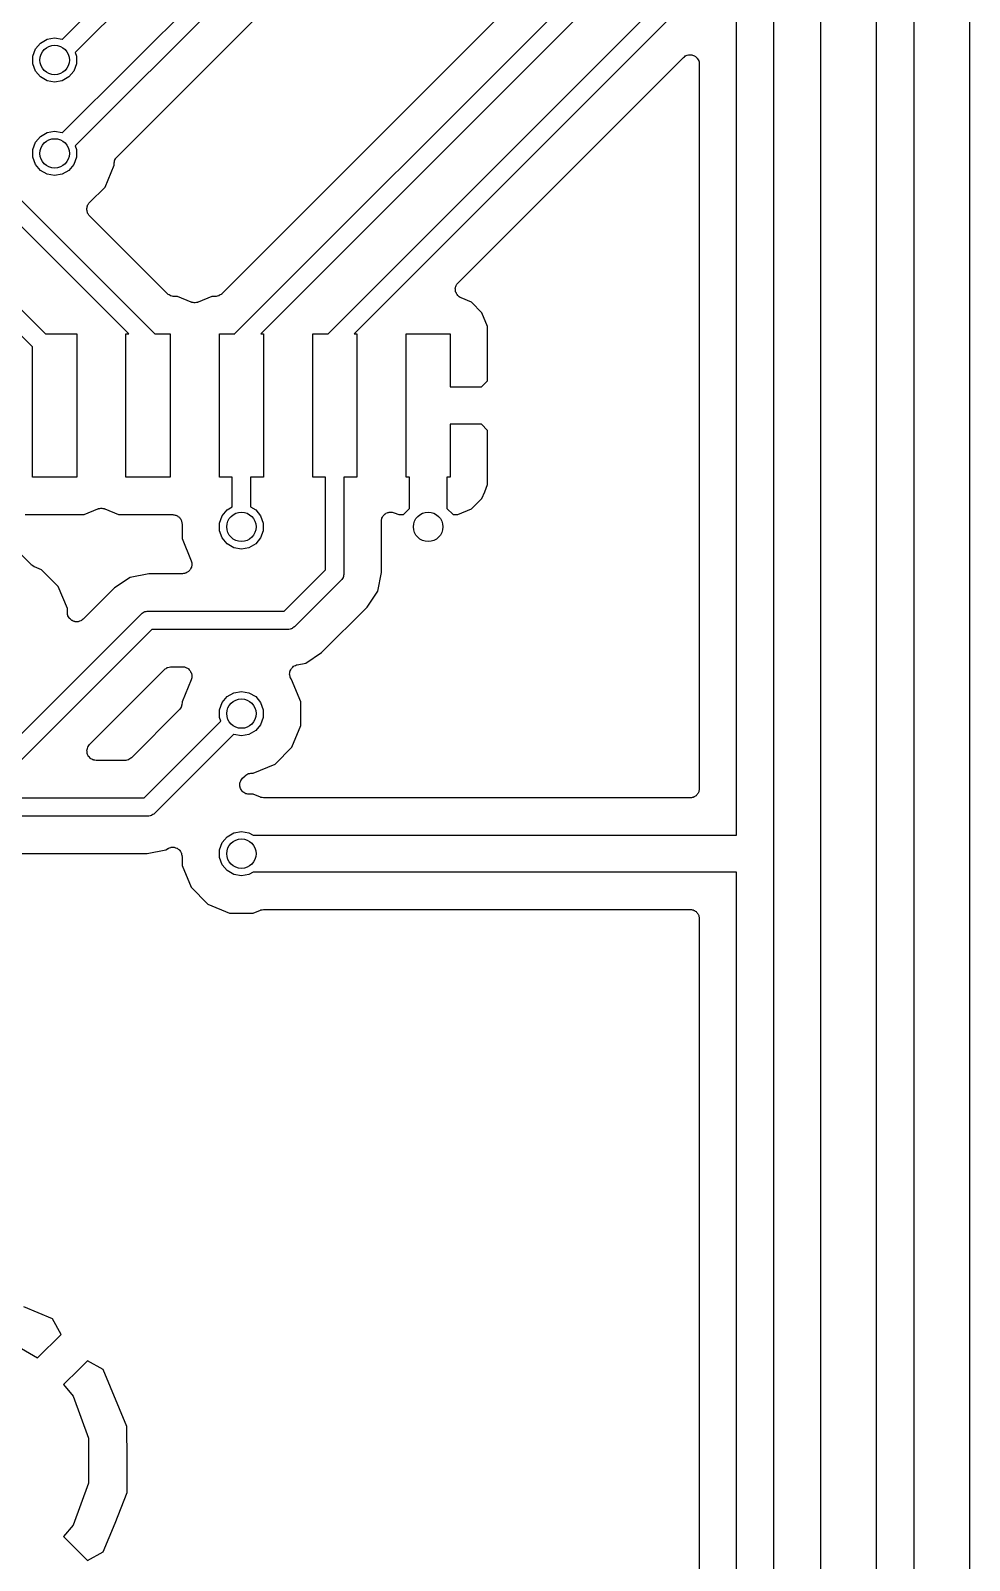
# Model space of a CAD drawing. Extents: x 99.6 to 135.3, y -116.3 to -28.5.
# Drawn here: x 122.23 to 135, y -85.18 to -64.37 of the extents above; entities that cross this region are included whole.
import ezdxf

# ---------------------------------------------------------------- set-up
doc = ezdxf.new("R2010")
doc.units = 0
doc.header["$MEASUREMENT"] = 0
doc.layers.add('BLACK', color=7, linetype='CONTINUOUS')

msp = doc.modelspace()

# ---------------------------------------------------------------- linework, layer by layer
at = {"layer": 'Black'}
for p, q in [((134.245, -93.605), (134.245, -38.8903)), ((134.995, -38.735), (134.995, -109.22)), ((133.725, -40.005), (133.725, -86.995)), ((132.975, -86.8397), (132.975, -55.9283)), ((132.33, -60.325), (132.33, -86.36)), ((131.83, -75.315), (131.83, -60.4286)), ((122.66, -64.4882), (124.97, -62.1782)), ((122.66, -65.7582), (126.24, -62.1782)), ((125.183, -62.3184), (122.834, -64.6682)), ((126.453, -62.3184), (122.834, -65.9382)), ((123.4, -66.0901), (126.787, -62.7037)), ((119.468, -64.0466), (123.278, -67.8566)), ((125.007, -68.4916), (129.415, -64.0832)), ((126.277, -68.4916), (130.685, -64.0832)), ((123.102, -68.0334), (119.328, -64.26)), ((128.66, -64.12), (124.83, -67.9498)), ((129.628, -64.2234), (125.357, -68.495)), ((130.898, -64.2234), (126.627, -68.495)), ((122.361, -64.5393), (122.452, -64.487)), ((122.452, -64.487), (122.555, -64.4689)), ((122.555, -64.4689), (122.658, -64.487)), ((122.658, -64.487), (122.66, -64.4882)), ((118.618, -64.6816), (122.432, -68.495)), ((122.258, -64.7177), (122.294, -64.6194)), ((122.294, -64.6194), (122.361, -64.5393)), ((122.834, -64.6682), (122.852, -64.7177)), ((131.137, -64.7129), (131.141, -64.7097)), ((131.141, -64.7097), (131.157, -64.7054)), ((131.157, -64.7054), (131.173, -64.6997)), ((131.173, -64.6997), (131.179, -64.6997)), ((131.179, -64.6997), (131.184, -64.6983)), ((131.184, -64.6983), (131.2, -64.6997)), ((131.2, -64.6997), (131.217, -64.6997)), ((131.217, -64.6997), (131.222, -64.7016)), ((131.222, -64.7016), (131.228, -64.7021)), ((131.228, -64.7021), (131.243, -64.7091)), ((131.243, -64.7091), (131.258, -64.7148)), ((122.255, -68.6718), (118.478, -64.895)), ((122.258, -64.8223), (122.258, -64.7177)), ((122.294, -64.9206), (122.258, -64.8223)), ((122.852, -64.8223), (122.816, -64.9206)), ((122.852, -64.7177), (122.852, -64.8223)), ((128.041, -67.799), (131.105, -64.735)), ((131.105, -64.735), (131.119, -64.7255)), ((131.119, -64.7255), (131.131, -64.7148)), ((131.131, -64.7148), (131.137, -64.7129)), ((131.258, -64.7148), (131.263, -64.7184)), ((131.263, -64.7184), (131.268, -64.7208)), ((131.268, -64.7208), (131.28, -64.7325)), ((131.28, -64.7325), (131.292, -64.7432)), ((131.292, -64.7432), (131.295, -64.748)), ((131.295, -64.748), (131.299, -64.752)), ((131.299, -64.752), (131.306, -64.767)), ((131.306, -64.767), (131.314, -64.7814)), ((131.314, -64.7814), (131.315, -64.7869)), ((131.315, -64.7869), (131.318, -64.7919)), ((131.318, -64.7919), (131.319, -64.8085)), ((131.319, -64.8085), (131.322, -64.8248)), ((131.322, -64.8248), (131.322, -74.68)), ((122.361, -65.0007), (122.294, -64.9206)), ((122.452, -65.053), (122.361, -65.0007)), ((122.555, -65.0711), (122.452, -65.053)), ((122.658, -65.053), (122.555, -65.0711)), ((122.749, -65.0007), (122.658, -65.053)), ((122.816, -64.9206), (122.749, -65.0007)), ((122.452, -65.757), (122.555, -65.7389)), ((122.555, -65.7389), (122.658, -65.757)), ((122.258, -65.9877), (122.294, -65.8894)), ((122.294, -65.8894), (122.361, -65.8093)), ((122.361, -65.8093), (122.452, -65.757)), ((122.658, -65.757), (122.66, -65.7582)), ((122.834, -65.9382), (122.852, -65.9877)), ((122.258, -66.0923), (122.258, -65.9877)), ((122.294, -66.1906), (122.258, -66.0923)), ((122.852, -66.0923), (122.816, -66.1906)), ((122.852, -65.9877), (122.852, -66.0923)), ((123.363, -66.1689), (123.368, -66.1528)), ((123.368, -66.1528), (123.371, -66.1364)), ((123.371, -66.1364), (123.373, -66.1316)), ((123.373, -66.1316), (123.375, -66.1263)), ((123.375, -66.1263), (123.384, -66.1126)), ((123.384, -66.1126), (123.393, -66.0982)), ((123.393, -66.0982), (123.397, -66.0947)), ((123.397, -66.0947), (123.4, -66.0901)), ((122.361, -66.2707), (122.294, -66.1906)), ((122.452, -66.323), (122.361, -66.2707)), ((122.555, -66.3411), (122.452, -66.323)), ((122.658, -66.323), (122.555, -66.3411)), ((122.749, -66.2707), (122.658, -66.323)), ((122.816, -66.1906), (122.749, -66.2707)), ((123.24, -66.4983), (123.363, -66.2014)), ((123.364, -66.1744), (123.363, -66.1689)), ((123.363, -66.1798), (123.364, -66.1744)), ((123.363, -66.2014), (123.363, -66.1798)), ((123.029, -66.7088), (123.24, -66.4983)), ((122.992, -66.7875), (122.995, -66.7768)), ((122.993, -66.7986), (122.992, -66.7875)), ((122.995, -66.7768), (122.996, -66.7658)), ((122.996, -66.7658), (123.001, -66.7557)), ((123.001, -66.7557), (123.003, -66.7449)), ((123.003, -66.7449), (123.01, -66.7358)), ((123.01, -66.7358), (123.014, -66.7258)), ((123.014, -66.7258), (123.022, -66.7179)), ((123.022, -66.7179), (123.029, -66.7088)), ((122.992, -66.8097), (122.993, -66.7986)), ((122.995, -66.8204), (122.992, -66.8097)), ((122.996, -66.8314), (122.995, -66.8204)), ((123, -66.8415), (122.996, -66.8314)), ((123.003, -66.8523), (123, -66.8415)), ((123.01, -66.8614), (123.003, -66.8523)), ((123.014, -66.8714), (123.01, -66.8614)), ((123.022, -66.8793), (123.014, -66.8714)), ((123.029, -66.8885), (123.022, -66.8793)), ((123.333, -67.1929), (123.029, -66.8885)), ((123.638, -67.4974), (123.333, -67.1929)), ((123.333, -67.1929), (123.333, -67.1929)), ((124.09, -67.9498), (123.638, -67.4974)), ((123.638, -67.4974), (123.638, -67.4974)), ((123.638, -67.4974), (123.638, -67.4974)), ((128.016, -67.8352), (128.021, -67.8283)), ((128.021, -67.8283), (128.024, -67.8206)), ((128.024, -67.8206), (128.033, -67.8104)), ((128.033, -67.8104), (128.041, -67.799)), ((123.563, -68.495), (123.102, -68.0334)), ((123.278, -67.8566), (123.913, -68.4916)), ((124.095, -67.953), (124.09, -67.9498)), ((124.098, -67.9573), (124.095, -67.953)), ((124.113, -67.9656), (124.098, -67.9573)), ((124.126, -67.9751), (124.113, -67.9656)), ((124.132, -67.9765), (124.126, -67.9751)), ((124.136, -67.9793), (124.132, -67.9765)), ((124.153, -67.9822), (124.136, -67.9793)), ((124.169, -67.9865), (124.153, -67.9822)), ((124.174, -67.986), (124.169, -67.9865)), ((124.18, -67.987), (124.174, -67.986)), ((124.226, -67.987), (124.18, -67.987)), ((124.411, -68.0638), (124.226, -67.987)), ((124.694, -67.987), (124.509, -68.0638)), ((124.74, -67.987), (124.694, -67.987)), ((124.746, -67.986), (124.74, -67.987)), ((124.751, -67.9865), (124.746, -67.986)), ((124.767, -67.9822), (124.751, -67.9865)), ((124.784, -67.9793), (124.767, -67.9822)), ((124.788, -67.9765), (124.784, -67.9793)), ((124.794, -67.9751), (124.788, -67.9765)), ((124.807, -67.9656), (124.794, -67.9751)), ((124.822, -67.9573), (124.807, -67.9656)), ((124.825, -67.953), (124.822, -67.9573)), ((124.83, -67.9498), (124.825, -67.953)), ((128.004, -67.8778), (128.007, -67.8697)), ((128.006, -67.8916), (128.004, -67.8778)), ((128.005, -67.9054), (128.006, -67.8916)), ((128.008, -67.9134), (128.005, -67.9054)), ((128.007, -67.8614), (128.012, -67.8486)), ((128.007, -67.8697), (128.007, -67.8614)), ((128.008, -67.9217), (128.008, -67.9134)), ((128.014, -67.9343), (128.008, -67.9217)), ((128.012, -67.8486), (128.016, -67.8352)), ((128.018, -67.9475), (128.014, -67.9343)), ((128.023, -67.9541), (128.018, -67.9475)), ((128.027, -67.9617), (128.023, -67.9541)), ((128.037, -67.9715), (128.027, -67.9617)), ((128.045, -67.9825), (128.037, -67.9715)), ((128.052, -67.987), (128.045, -67.9825)), ((128.058, -67.9929), (128.052, -67.987)), ((128.071, -67.9987), (128.058, -67.9929)), ((128.082, -68.0062), (128.071, -67.9987)), ((128.223, -68.0643), (128.082, -68.0062)), ((124.417, -68.065), (124.411, -68.0638)), ((124.422, -68.0676), (124.417, -68.065)), ((124.438, -68.0697), (124.422, -68.0676)), ((124.454, -68.0733), (124.438, -68.0697)), ((124.46, -68.0726), (124.454, -68.0733)), ((124.466, -68.0733), (124.46, -68.0726)), ((124.482, -68.0697), (124.466, -68.0733)), ((124.498, -68.0676), (124.482, -68.0697)), ((124.503, -68.065), (124.498, -68.0676)), ((124.509, -68.0638), (124.503, -68.065)), ((128.366, -68.2072), (128.223, -68.0643)), ((128.443, -68.394), (128.366, -68.2072)), ((128.443, -69.1316), (128.443, -68.394)), ((122.432, -68.495), (122.855, -68.495)), ((122.855, -68.495), (122.855, -70.445)), ((123.525, -70.445), (123.525, -68.495)), ((123.525, -68.495), (123.563, -68.495)), ((123.913, -68.4916), (123.916, -68.495)), ((123.916, -68.495), (124.125, -68.495)), ((124.125, -68.495), (124.125, -70.445)), ((124.795, -70.445), (124.795, -68.495)), ((124.795, -68.495), (125.004, -68.495)), ((125.004, -68.495), (125.007, -68.4916)), ((125.357, -68.495), (125.395, -68.495)), ((125.395, -68.495), (125.395, -70.445)), ((126.065, -70.445), (126.065, -68.495)), ((126.065, -68.495), (126.274, -68.495)), ((126.274, -68.495), (126.277, -68.4916)), ((126.627, -68.495), (126.665, -68.495)), ((126.665, -68.495), (126.665, -70.445)), ((127.335, -70.445), (127.335, -68.495)), ((127.335, -68.495), (127.935, -68.495)), ((127.935, -68.495), (127.935, -69.216)), ((122.255, -70.445), (122.255, -68.6718)), ((127.935, -69.216), (128.359, -69.216)), ((128.359, -69.216), (128.443, -69.1316)), ((127.935, -69.724), (127.935, -70.445)), ((128.359, -69.724), (127.935, -69.724)), ((128.443, -69.8084), (128.359, -69.724)), ((128.443, -70.546), (128.443, -69.8084)), ((122.855, -70.445), (122.255, -70.445)), ((124.125, -70.445), (123.525, -70.445)), ((124.97, -70.445), (124.795, -70.445)), ((124.97, -70.8497), (124.97, -70.445)), ((125.395, -70.445), (125.22, -70.445)), ((125.22, -70.445), (125.22, -70.8497)), ((126.24, -70.445), (126.065, -70.445)), ((126.24, -71.7032), (126.24, -70.445)), ((126.665, -70.445), (126.49, -70.445)), ((126.49, -70.445), (126.49, -71.755)), ((127.381, -70.445), (127.335, -70.445)), ((127.381, -70.8686), (127.381, -70.445)), ((127.935, -70.445), (127.889, -70.445)), ((127.889, -70.445), (127.889, -70.8686)), ((128.223, -70.8757), (128.366, -70.7328)), ((128.366, -70.7328), (128.403, -70.6434)), ((128.403, -70.6423), (128.443, -70.546)), ((128.403, -70.6434), (128.403, -70.6423)), ((128.403, -70.6434), (128.403, -70.6434)), ((122.154, -70.953), (122.956, -70.953)), ((122.956, -70.953), (123.141, -70.8762)), ((123.141, -70.8762), (123.147, -70.875)), ((123.147, -70.875), (123.152, -70.8724)), ((123.152, -70.8724), (123.168, -70.8703)), ((123.168, -70.8703), (123.184, -70.8667)), ((123.184, -70.8667), (123.19, -70.8674)), ((123.19, -70.8674), (123.196, -70.8667)), ((123.196, -70.8667), (123.212, -70.8703)), ((123.212, -70.8703), (123.228, -70.8724)), ((123.228, -70.8724), (123.233, -70.875)), ((123.233, -70.875), (123.239, -70.8762)), ((123.239, -70.8762), (123.424, -70.953)), ((123.424, -70.953), (124.16, -70.953)), ((124.16, -70.953), (124.171, -70.9549)), ((124.834, -70.9694), (124.901, -70.8893)), ((124.901, -70.8893), (124.97, -70.8497)), ((125.22, -70.8497), (125.289, -70.8893)), ((125.289, -70.8893), (125.356, -70.9694)), ((127.038, -70.9548), (127.048, -70.9446)), ((127.048, -70.9446), (127.055, -70.9407)), ((127.055, -70.9407), (127.061, -70.9353)), ((127.061, -70.9353), (127.075, -70.9306)), ((127.075, -70.9306), (127.087, -70.9242)), ((127.087, -70.9242), (127.095, -70.9231)), ((127.095, -70.9231), (127.103, -70.9203)), ((127.103, -70.9203), (127.117, -70.9203)), ((127.117, -70.9203), (127.131, -70.9185)), ((127.131, -70.9185), (127.139, -70.9203)), ((127.139, -70.9203), (127.147, -70.9203)), ((127.147, -70.9203), (127.16, -70.925)), ((127.16, -70.925), (127.174, -70.928)), ((127.174, -70.928), (127.234, -70.953)), ((127.234, -70.953), (127.297, -70.953)), ((127.297, -70.953), (127.381, -70.8686)), ((127.889, -70.8686), (127.973, -70.953)), ((127.973, -70.953), (128.036, -70.953)), ((128.036, -70.953), (128.223, -70.8757)), ((122.239, -71.6372), (121.728, -71.1258)), ((124.171, -70.9549), (124.182, -70.9549)), ((124.182, -70.9549), (124.193, -70.9587)), ((124.193, -70.9587), (124.203, -70.9607)), ((124.203, -70.9607), (124.213, -70.9662)), ((124.213, -70.9662), (124.224, -70.9701)), ((124.224, -70.9701), (124.232, -70.9772)), ((124.232, -70.9772), (124.242, -70.9827)), ((124.242, -70.9827), (124.249, -70.9913)), ((124.249, -70.9913), (124.257, -70.9985)), ((124.257, -70.9985), (124.263, -71.008)), ((124.263, -71.008), (124.27, -71.0165)), ((124.27, -71.0165), (124.274, -71.027)), ((124.274, -71.027), (124.279, -71.0367)), ((124.279, -71.0367), (124.281, -71.0476)), ((124.281, -71.0476), (124.285, -71.0579)), ((124.285, -71.0579), (124.285, -71.0691)), ((124.285, -71.0691), (124.287, -71.0801)), ((124.287, -71.0801), (124.287, -71.28)), ((124.798, -71.0677), (124.834, -70.9694)), ((124.798, -71.1723), (124.798, -71.0677)), ((125.356, -70.9694), (125.392, -71.0677)), ((125.392, -71.0677), (125.392, -71.1723)), ((126.998, -71.0453), (127, -71.0317)), ((126.998, -71.7425), (126.998, -71.0453)), ((127, -71.0317), (127.001, -71.0178)), ((127.001, -71.0178), (127.004, -71.0101)), ((127.004, -71.0101), (127.006, -71.0019)), ((127.006, -71.0019), (127.013, -70.9899)), ((127.013, -70.9899), (127.018, -70.9771)), ((127.018, -70.9771), (127.024, -70.9709)), ((127.024, -70.9709), (127.028, -70.9637)), ((127.028, -70.9637), (127.038, -70.9548)), ((124.287, -71.28), (124.411, -71.5815)), ((124.834, -71.2706), (124.798, -71.1723)), ((124.901, -71.3507), (124.834, -71.2706)), ((124.992, -71.403), (124.901, -71.3507)), ((125.289, -71.3507), (125.198, -71.403)), ((125.356, -71.2706), (125.289, -71.3507)), ((125.392, -71.1723), (125.356, -71.2706)), ((125.095, -71.4211), (124.992, -71.403)), ((125.198, -71.403), (125.095, -71.4211)), ((122.241, -71.6388), (122.239, -71.6372)), ((122.243, -71.641), (122.241, -71.6388)), ((122.259, -71.6514), (122.243, -71.641)), ((122.275, -71.6625), (122.259, -71.6514)), ((122.278, -71.6632), (122.275, -71.6625)), ((122.28, -71.6647), (122.278, -71.6632)), ((122.378, -71.7054), (122.28, -71.6647)), ((122.605, -71.9329), (122.378, -71.7054)), ((123.838, -71.757), (123.584, -71.8075)), ((124.294, -71.757), (123.838, -71.757)), ((124.308, -71.7546), (124.294, -71.757)), ((124.321, -71.754), (124.308, -71.7546)), ((124.329, -71.7508), (124.321, -71.754)), ((124.337, -71.7493), (124.329, -71.7508)), ((124.349, -71.7424), (124.337, -71.7493)), ((124.362, -71.7372), (124.349, -71.7424)), ((124.368, -71.7315), (124.362, -71.7372)), ((124.376, -71.7273), (124.368, -71.7315)), ((124.385, -71.7167), (124.376, -71.7273)), ((124.395, -71.7074), (124.385, -71.7167)), ((124.399, -71.6999), (124.395, -71.7074)), ((124.404, -71.6935), (124.399, -71.6999)), ((124.409, -71.6805), (124.404, -71.6935)), ((124.415, -71.6683), (124.409, -71.6805)), ((124.411, -71.5815), (124.414, -71.595)), ((124.414, -71.595), (124.419, -71.6079)), ((124.416, -71.66), (124.415, -71.6683)), ((124.419, -71.6521), (124.416, -71.66)), ((124.419, -71.6079), (124.419, -71.6164)), ((124.419, -71.6164), (124.421, -71.6246)), ((124.421, -71.6246), (124.419, -71.6382)), ((124.419, -71.6382), (124.419, -71.6521)), ((125.678, -72.265), (126.24, -71.7032)), ((126.485, -71.7817), (126.482, -71.7978)), ((126.49, -71.7659), (126.485, -71.7817)), ((126.49, -71.755), (126.489, -71.7604)), ((126.489, -71.7604), (126.49, -71.7659)), ((126.948, -71.9963), (126.998, -71.7425)), ((122.728, -72.23), (122.605, -71.9329)), ((123.369, -71.9512), (122.945, -72.3749)), ((123.584, -71.8075), (123.369, -71.9512)), ((126.453, -71.8434), (125.818, -72.4784)), ((126.457, -71.8389), (126.453, -71.8434)), ((126.461, -71.8353), (126.457, -71.8389)), ((126.469, -71.8212), (126.461, -71.8353)), ((126.478, -71.8078), (126.469, -71.8212)), ((126.48, -71.8025), (126.478, -71.8078)), ((126.482, -71.7978), (126.48, -71.8025)), ((126.804, -72.2114), (126.948, -71.9963)), ((121.868, -74.17), (123.737, -72.3016)), ((122.728, -72.285), (122.728, -72.23)), ((122.731, -72.3014), (122.728, -72.285)), ((122.732, -72.318), (122.731, -72.3014)), ((122.735, -72.323), (122.732, -72.318)), ((122.736, -72.3284), (122.735, -72.323)), ((122.744, -72.3429), (122.736, -72.3284)), ((122.751, -72.358), (122.744, -72.3429)), ((122.755, -72.3619), (122.751, -72.358)), ((122.758, -72.3667), (122.755, -72.3619)), ((122.77, -72.3774), (122.758, -72.3667)), ((122.782, -72.3891), (122.77, -72.3774)), ((122.787, -72.3915), (122.782, -72.3891)), ((122.791, -72.395), (122.787, -72.3915)), ((122.807, -72.4007), (122.791, -72.395)), ((122.822, -72.4078), (122.807, -72.4007)), ((122.828, -72.4083), (122.822, -72.4078)), ((122.833, -72.4102), (122.828, -72.4083)), ((122.85, -72.4102), (122.833, -72.4102)), ((122.866, -72.4116), (122.85, -72.4102)), ((122.872, -72.4102), (122.866, -72.4116)), ((122.877, -72.4102), (122.872, -72.4102)), ((122.893, -72.4045), (122.877, -72.4102)), ((122.909, -72.4002), (122.893, -72.4045)), ((122.913, -72.397), (122.909, -72.4002)), ((122.918, -72.3951), (122.913, -72.397)), ((122.931, -72.3845), (122.918, -72.3951)), ((122.945, -72.3749), (122.931, -72.3845)), ((123.737, -72.3016), (123.741, -72.2985)), ((123.741, -72.2985), (123.745, -72.2942)), ((123.745, -72.2942), (123.759, -72.2861)), ((123.759, -72.2861), (123.772, -72.2767)), ((123.772, -72.2767), (123.777, -72.2753)), ((123.777, -72.2753), (123.782, -72.2725)), ((123.782, -72.2725), (123.798, -72.2697)), ((123.798, -72.2697), (123.814, -72.2655)), ((123.814, -72.2655), (123.82, -72.266)), ((123.82, -72.266), (123.825, -72.265)), ((123.825, -72.265), (125.678, -72.265)), ((126.186, -72.8288), (126.804, -72.2114)), ((123.877, -72.515), (122.008, -74.3834)), ((125.73, -72.515), (123.877, -72.515)), ((125.735, -72.514), (125.73, -72.515)), ((125.741, -72.5145), (125.735, -72.514)), ((125.757, -72.5103), (125.741, -72.5145)), ((125.773, -72.5075), (125.757, -72.5103)), ((125.778, -72.5047), (125.773, -72.5075)), ((125.783, -72.5033), (125.778, -72.5047)), ((125.796, -72.4939), (125.783, -72.5033)), ((125.81, -72.4858), (125.796, -72.4939)), ((125.814, -72.4815), (125.81, -72.4858)), ((125.818, -72.4784), (125.814, -72.4815)), ((124.073, -73.0444), (124.086, -73.0349)), ((124.086, -73.0349), (124.092, -73.0335)), ((124.092, -73.0335), (124.096, -73.0307)), ((124.096, -73.0307), (124.113, -73.0278)), ((124.113, -73.0278), (124.129, -73.0235)), ((124.129, -73.0235), (124.134, -73.024)), ((124.134, -73.024), (124.14, -73.023)), ((124.14, -73.023), (124.294, -73.023)), ((124.294, -73.023), (124.308, -73.0254)), ((124.308, -73.0254), (124.322, -73.026)), ((124.322, -73.026), (124.33, -73.0292)), ((124.33, -73.0292), (124.338, -73.0307)), ((124.338, -73.0307), (124.35, -73.0376)), ((125.779, -73.0411), (125.792, -73.0292)), ((125.792, -73.0292), (125.805, -73.0165)), ((125.805, -73.0165), (125.809, -73.0148)), ((125.809, -73.0148), (125.812, -73.012)), ((125.812, -73.012), (125.829, -73.0055)), ((125.829, -73.0055), (125.845, -72.9979)), ((125.845, -72.9979), (125.849, -72.9976)), ((125.849, -72.9976), (125.853, -72.9961)), ((125.853, -72.9961), (125.971, -72.9725)), ((125.971, -72.9725), (126.186, -72.8288)), ((123.03, -74.0802), (124.05, -73.0602)), ((124.05, -73.0602), (124.055, -73.057)), ((124.055, -73.057), (124.058, -73.0527)), ((124.058, -73.0527), (124.073, -73.0444)), ((124.412, -73.1987), (124.287, -73.4986)), ((124.35, -73.0376), (124.363, -73.0429)), ((124.363, -73.0429), (124.369, -73.0486)), ((124.369, -73.0486), (124.376, -73.0527)), ((124.376, -73.0527), (124.385, -73.0634)), ((124.385, -73.0634), (124.395, -73.0728)), ((124.395, -73.0728), (124.399, -73.0801)), ((124.399, -73.0801), (124.404, -73.0865)), ((124.404, -73.0865), (124.409, -73.0996)), ((124.409, -73.0996), (124.416, -73.1119)), ((124.415, -73.1851), (124.412, -73.1987)), ((124.419, -73.1721), (124.415, -73.1851)), ((124.416, -73.1119), (124.417, -73.1201)), ((124.417, -73.1201), (124.419, -73.1279)), ((124.419, -73.1279), (124.419, -73.1419)), ((124.419, -73.1419), (124.421, -73.1556)), ((124.421, -73.1556), (124.419, -73.1637)), ((124.419, -73.1637), (124.419, -73.1721)), ((125.751, -73.1234), (125.753, -73.1056)), ((125.752, -73.1275), (125.751, -73.1234)), ((125.751, -73.1316), (125.752, -73.1275)), ((125.756, -73.149), (125.751, -73.1316)), ((125.753, -73.1056), (125.755, -73.0876)), ((125.755, -73.0876), (125.757, -73.0839)), ((125.759, -73.1666), (125.756, -73.149)), ((125.757, -73.0798), (125.766, -73.064)), ((125.757, -73.0839), (125.757, -73.0798)), ((125.761, -73.1702), (125.759, -73.1666)), ((125.763, -73.1742), (125.761, -73.1702)), ((125.773, -73.189), (125.763, -73.1742)), ((125.766, -73.064), (125.774, -73.0477)), ((125.778, -73.198), (125.773, -73.189)), ((125.774, -73.0477), (125.777, -73.0448)), ((125.777, -73.0448), (125.779, -73.0411)), ((125.903, -73.5), (125.778, -73.198)), ((124.834, -73.5094), (124.901, -73.4293)), ((124.901, -73.4293), (124.992, -73.377)), ((124.992, -73.377), (125.095, -73.3589)), ((125.095, -73.3589), (125.198, -73.377)), ((125.198, -73.377), (125.289, -73.4293)), ((125.289, -73.4293), (125.356, -73.5094)), ((124.25, -73.6099), (123.6, -74.2598)), ((124.253, -73.6053), (124.25, -73.6099)), ((124.257, -73.6018), (124.253, -73.6053)), ((124.266, -73.5874), (124.257, -73.6018)), ((124.275, -73.5737), (124.266, -73.5874)), ((124.277, -73.5684), (124.275, -73.5737)), ((124.279, -73.5636), (124.277, -73.5684)), ((124.282, -73.5472), (124.279, -73.5636)), ((124.287, -73.5311), (124.282, -73.5472)), ((124.287, -73.5202), (124.286, -73.5256)), ((124.286, -73.5256), (124.287, -73.5311)), ((124.287, -73.4986), (124.287, -73.5202)), ((124.798, -73.6077), (124.834, -73.5094)), ((124.798, -73.7123), (124.798, -73.6077)), ((125.356, -73.5094), (125.392, -73.6077)), ((125.392, -73.6077), (125.392, -73.7123)), ((125.903, -73.8214), (125.903, -73.5)), ((123.773, -74.805), (124.816, -73.7618)), ((124.816, -73.7618), (124.798, -73.7123)), ((125.356, -73.8106), (125.289, -73.8907)), ((125.392, -73.7123), (125.356, -73.8106)), ((125.78, -74.1183), (125.903, -73.8214)), ((124.99, -73.9418), (123.913, -75.0184)), ((124.992, -73.943), (124.99, -73.9418)), ((125.095, -73.9611), (124.992, -73.943)), ((125.198, -73.943), (125.095, -73.9611)), ((125.289, -73.8907), (125.198, -73.943)), ((122.993, -74.1589), (122.995, -74.1535)), ((122.995, -74.1755), (122.993, -74.1589)), ((122.995, -74.1479), (123, -74.1324)), ((122.995, -74.1535), (122.995, -74.1479)), ((122.995, -74.1921), (122.995, -74.1755)), ((122.997, -74.1973), (122.995, -74.1921)), ((122.997, -74.2029), (122.997, -74.1973)), ((123.004, -74.2179), (122.997, -74.2029)), ((123, -74.1324), (123.005, -74.1163)), ((123.01, -74.2335), (123.004, -74.2179)), ((123.005, -74.1163), (123.008, -74.1118)), ((123.008, -74.1118), (123.01, -74.1065)), ((123.01, -74.1065), (123.02, -74.0938)), ((123.013, -74.2378), (123.01, -74.2335)), ((123.016, -74.2428), (123.013, -74.2378)), ((123.028, -74.2546), (123.016, -74.2428)), ((123.02, -74.0938), (123.03, -74.0802)), ((123.038, -74.2673), (123.028, -74.2546)), ((123.043, -74.2701), (123.038, -74.2673)), ((123.047, -74.274), (123.043, -74.2701)), ((123.062, -74.281), (123.047, -74.274)), ((123.076, -74.2893), (123.062, -74.281)), ((123.577, -74.2756), (123.564, -74.2851)), ((123.592, -74.2673), (123.577, -74.2756)), ((123.595, -74.263), (123.592, -74.2673)), ((123.6, -74.2598), (123.595, -74.263)), ((125.552, -74.3454), (125.78, -74.1183)), ((123.082, -74.2903), (123.076, -74.2893)), ((123.087, -74.2927), (123.082, -74.2903)), ((123.103, -74.2941), (123.087, -74.2927)), ((123.12, -74.297), (123.103, -74.2941)), ((123.51, -74.297), (123.12, -74.297)), ((123.516, -74.296), (123.51, -74.297)), ((123.521, -74.2965), (123.516, -74.296)), ((123.537, -74.2922), (123.521, -74.2965)), ((123.554, -74.2893), (123.537, -74.2922)), ((123.558, -74.2865), (123.554, -74.2893)), ((123.564, -74.2851), (123.558, -74.2865)), ((125.153, -74.4978), (125.167, -74.4895)), ((125.167, -74.4895), (125.181, -74.48)), ((125.181, -74.48), (125.186, -74.4786)), ((125.186, -74.4786), (125.191, -74.4757)), ((125.191, -74.4757), (125.208, -74.4729)), ((125.208, -74.4729), (125.224, -74.4686)), ((125.224, -74.4686), (125.229, -74.4691)), ((125.229, -74.4691), (125.235, -74.4681)), ((125.235, -74.4681), (125.255, -74.4681)), ((125.255, -74.4681), (125.552, -74.3454)), ((125.073, -74.619), (125.075, -74.6136)), ((125.075, -74.6355), (125.073, -74.619)), ((125.075, -74.6079), (125.08, -74.5924)), ((125.075, -74.6136), (125.075, -74.6079)), ((125.075, -74.652), (125.075, -74.6355)), ((125.077, -74.6573), (125.075, -74.652)), ((125.077, -74.663), (125.077, -74.6573)), ((125.084, -74.6779), (125.077, -74.663)), ((125.08, -74.5924), (125.085, -74.5764)), ((125.09, -74.6935), (125.084, -74.6779)), ((125.085, -74.5764), (125.088, -74.5718)), ((125.088, -74.5718), (125.09, -74.5665)), ((125.09, -74.5665), (125.1, -74.5538)), ((125.093, -74.6978), (125.09, -74.6935)), ((125.096, -74.7029), (125.093, -74.6978)), ((125.1, -74.5538), (125.11, -74.5403)), ((125.11, -74.5403), (125.145, -74.5053)), ((125.145, -74.5053), (125.149, -74.5021)), ((125.149, -74.5021), (125.153, -74.4978)), ((131.322, -74.68), (131.32, -74.6909)), ((131.32, -74.6909), (131.32, -74.7021)), ((109.855, -74.805), (123.773, -74.805)), ((125.107, -74.7146), (125.096, -74.7029)), ((125.118, -74.7273), (125.107, -74.7146)), ((125.123, -74.7301), (125.118, -74.7273)), ((125.127, -74.7341), (125.123, -74.7301)), ((125.142, -74.7411), (125.127, -74.7341)), ((125.156, -74.7494), (125.142, -74.7411)), ((125.162, -74.7504), (125.156, -74.7494)), ((125.167, -74.7528), (125.162, -74.7504)), ((125.183, -74.7542), (125.167, -74.7528)), ((125.2, -74.7571), (125.183, -74.7542)), ((125.256, -74.7571), (125.2, -74.7571)), ((125.353, -74.7973), (125.256, -74.7571)), ((125.356, -74.7979), (125.353, -74.7973)), ((125.358, -74.7993), (125.356, -74.7979)), ((125.377, -74.8027), (125.358, -74.7993)), ((125.396, -74.8069), (125.377, -74.8027)), ((125.399, -74.8065), (125.396, -74.8069)), ((125.402, -74.807), (125.399, -74.8065)), ((131.195, -74.807), (125.402, -74.807)), ((131.206, -74.8051), (131.195, -74.807)), ((131.217, -74.8051), (131.206, -74.8051)), ((131.227, -74.8013), (131.217, -74.8051)), ((131.238, -74.7993), (131.227, -74.8013)), ((131.248, -74.7938), (131.238, -74.7993)), ((131.258, -74.79), (131.248, -74.7938)), ((131.267, -74.7828), (131.258, -74.79)), ((131.277, -74.7773), (131.267, -74.7828)), ((131.284, -74.7688), (131.277, -74.7773)), ((131.292, -74.7616), (131.284, -74.7688)), ((131.298, -74.752), (131.292, -74.7616)), ((131.305, -74.7435), (131.298, -74.752)), ((131.309, -74.7331), (131.305, -74.7435)), ((131.314, -74.7234), (131.309, -74.7331)), ((131.316, -74.7125), (131.314, -74.7234)), ((131.32, -74.7021), (131.316, -74.7125)), ((123.825, -75.055), (109.907, -75.055)), ((123.83, -75.054), (123.825, -75.055)), ((123.836, -75.0545), (123.83, -75.054)), ((123.852, -75.0503), (123.836, -75.0545)), ((123.868, -75.0475), (123.852, -75.0503)), ((123.873, -75.0447), (123.868, -75.0475)), ((123.878, -75.0433), (123.873, -75.0447)), ((123.891, -75.0339), (123.878, -75.0433)), ((123.905, -75.0258), (123.891, -75.0339)), ((123.909, -75.0215), (123.905, -75.0258)), ((123.913, -75.0184), (123.909, -75.0215)), ((124.901, -75.3343), (124.992, -75.282)), ((124.992, -75.282), (125.095, -75.2639)), ((125.095, -75.2639), (125.198, -75.282)), ((125.198, -75.282), (125.255, -75.315)), ((125.255, -75.315), (131.83, -75.315)), ((123.812, -75.563), (124.066, -75.5125)), ((124.066, -75.5125), (124.089, -75.4971)), ((124.089, -75.4971), (124.093, -75.4954)), ((124.093, -75.4954), (124.097, -75.4926)), ((124.097, -75.4926), (124.113, -75.4865)), ((124.113, -75.4865), (124.13, -75.4793)), ((124.13, -75.4793), (124.134, -75.479)), ((124.134, -75.479), (124.138, -75.4776)), ((124.138, -75.4776), (124.156, -75.4776)), ((124.156, -75.4776), (124.174, -75.4764)), ((124.174, -75.4764), (124.178, -75.4776)), ((124.178, -75.4776), (124.182, -75.4776)), ((124.182, -75.4776), (124.199, -75.4838)), ((124.199, -75.4838), (124.216, -75.4888)), ((124.216, -75.4888), (124.22, -75.4913)), ((124.22, -75.4913), (124.224, -75.4927)), ((124.224, -75.4927), (124.237, -75.5043)), ((124.237, -75.5043), (124.252, -75.5148)), ((124.252, -75.5148), (124.254, -75.5184)), ((124.254, -75.5184), (124.257, -75.5211)), ((124.257, -75.5211), (124.266, -75.5366)), ((124.798, -75.5127), (124.834, -75.4144)), ((124.798, -75.6173), (124.798, -75.5127)), ((124.834, -75.4144), (124.901, -75.3343)), ((110.17, -75.563), (123.812, -75.563)), ((124.266, -75.5366), (124.276, -75.5515)), ((124.276, -75.5515), (124.277, -75.5556)), ((124.277, -75.5556), (124.279, -75.5593)), ((124.279, -75.5593), (124.282, -75.577)), ((124.282, -75.577), (124.287, -75.5944)), ((124.287, -75.5944), (124.286, -75.5986)), ((124.286, -75.5986), (124.287, -75.6028)), ((124.287, -75.6028), (124.287, -75.725)), ((124.287, -75.725), (124.41, -76.0221)), ((124.834, -75.7156), (124.798, -75.6173)), ((124.901, -75.7957), (124.834, -75.7156)), ((124.992, -75.848), (124.901, -75.7957)), ((125.095, -75.8661), (124.992, -75.848)), ((125.198, -75.848), (125.095, -75.8661)), ((125.255, -75.815), (125.198, -75.848)), ((131.83, -75.815), (125.255, -75.815)), ((131.83, -86.2564), (131.83, -75.815)), ((124.41, -76.0221), (124.637, -76.2496)), ((124.637, -76.2496), (124.934, -76.3729)), ((125.255, -76.3731), (125.353, -76.3326)), ((125.353, -76.3326), (125.356, -76.332)), ((125.356, -76.332), (125.358, -76.3307)), ((125.358, -76.3307), (125.377, -76.3273)), ((125.377, -76.3273), (125.396, -76.3231)), ((125.396, -76.3231), (125.399, -76.3235)), ((125.399, -76.3235), (125.402, -76.323)), ((125.402, -76.323), (131.195, -76.323)), ((131.195, -76.323), (131.206, -76.3249)), ((131.206, -76.3249), (131.217, -76.3249)), ((131.217, -76.3249), (131.227, -76.3287)), ((131.227, -76.3287), (131.238, -76.3307)), ((131.238, -76.3307), (131.248, -76.3362)), ((131.248, -76.3362), (131.258, -76.34)), ((131.258, -76.34), (131.267, -76.3472)), ((131.267, -76.3472), (131.277, -76.3527)), ((131.277, -76.3527), (131.284, -76.3612)), ((131.284, -76.3612), (131.292, -76.3684)), ((124.934, -76.3729), (125.255, -76.3731)), ((131.292, -76.3684), (131.298, -76.378)), ((131.298, -76.378), (131.305, -76.3865)), ((131.305, -76.3865), (131.309, -76.3969)), ((131.309, -76.3969), (131.314, -76.4066)), ((131.314, -76.4066), (131.316, -76.4175)), ((131.316, -76.4175), (131.32, -76.4279)), ((131.32, -76.4279), (131.32, -76.4391)), ((131.32, -76.4391), (131.322, -76.45)), ((131.322, -76.45), (131.322, -85.9934)), ((122.525, -81.8899), (122.137, -81.7287)), ((122.643, -82.1032), (122.525, -81.8899)), ((121.886, -82.1693), (122.324, -82.4221)), ((122.324, -82.4221), (122.643, -82.1032)), ((122.89, -82.5745), (122.677, -82.7874)), ((123.002, -82.4624), (122.89, -82.5745)), ((122.89, -82.5745), (122.89, -82.5745)), ((122.89, -82.5745), (122.89, -82.5745)), ((123.216, -82.5807), (123.002, -82.4624)), ((123.537, -83.3578), (123.216, -82.5807)), ((122.677, -82.7874), (122.806, -82.9417)), ((122.806, -82.9417), (123.015, -83.515)), ((123.543, -83.8063), (123.537, -83.3578)), ((123.015, -83.515), (123.015, -84.125)), ((123.543, -84.2549), (123.543, -83.8063)), ((123.015, -84.125), (122.806, -84.6983)), ((123.376, -84.6715), (123.543, -84.2549)), ((123.215, -85.0598), (123.376, -84.6715)), ((122.806, -84.6983), (122.677, -84.8526)), ((122.677, -84.8526), (123.002, -85.1776)), ((123.002, -85.1776), (123.215, -85.0598))]:
    msp.add_line(p, q, dxfattribs=at)
for centre in [(122.555, -64.77), (122.555, -66.04), (125.095, -71.12), (127.635, -71.12), (125.095, -73.66), (125.095, -75.565)]:
    msp.add_circle(centre, 0.2, dxfattribs=at)

doc.saveas('drawing.dxf')
